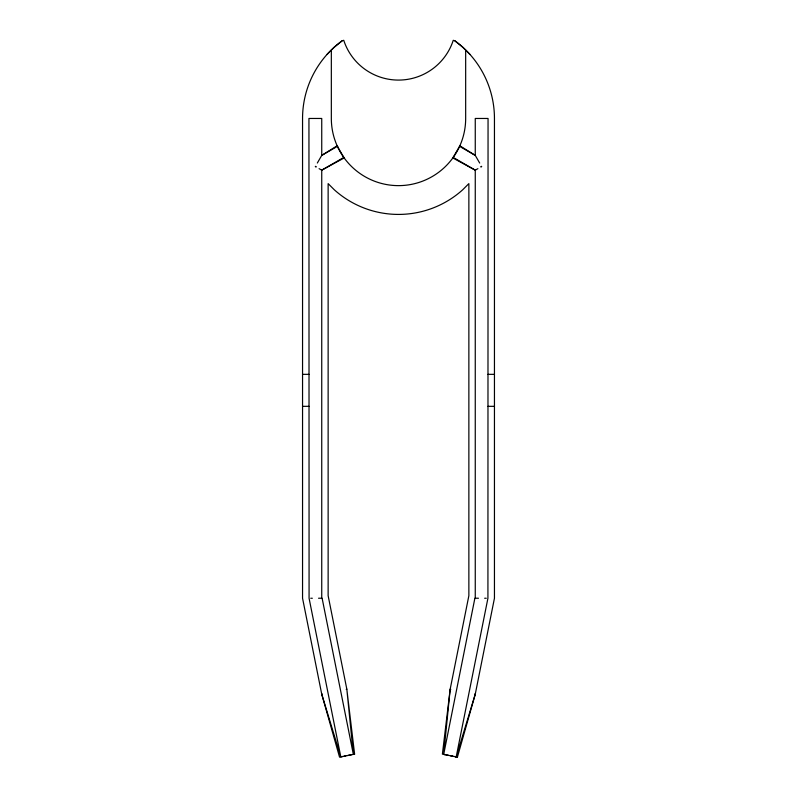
<?xml version="1.0" encoding="UTF-8"?>
<svg xmlns="http://www.w3.org/2000/svg" width="797" height="797" viewBox="0 0 797 797"><rect width="100%" height="100%" fill="white"/><g stroke="black" fill="none" stroke-linecap="round" stroke-linejoin="round"><path stroke-width="1.2" d="M456.063 756.871L457.408 757.14L475.261 694.187L494.449 598.228L494.449 118.464A95.959 95.959 0 0 0 454.898 40.836L453.254 40.308A57.573 57.573 0 0 1 343.746 40.308L342.102 40.836L334.292 47.162L327.188 54.266M459.51 146.469L459.859 145.791L475.261 155.395L479.684 163.056M317.336 163.016L321.739 155.395L337.141 145.791L337.679 146.837M453.194 157.398L475.261 170.169L477.901 168.655M337.42 146.339L321.739 155.395L321.739 118.464L308.947 118.464L309.077 598.248L340.807 756.901L321.739 694.187L302.551 598.228L302.551 118.464A95.959 95.959 0 0 1 342.102 40.836M343.816 157.427L321.739 170.169L319.099 168.655M354.565 754.151L353.599 754.341M322.357 694.057L321.739 694.187L339.552 757.15L342.879 756.483M341.485 756.761L342.043 756.652M342.65 756.532L348.638 755.327M345.141 756.034L345.768 755.905M349.016 755.257L351.497 754.759M346.217 689.285L346.825 689.166L328.135 595.698L328.135 183.609L334.292 189.776A95.959 95.959 0 0 0 462.708 189.776L468.865 183.609L468.865 595.698L450.175 689.166L442.395 754.141L444.327 754.53M343.935 756.273L344.523 756.154M347.731 755.516L350.142 755.028M351.278 754.809L354.605 754.141L346.825 689.166L353.35 754.39L322.118 598.228L318.541 598.228M302.551 374.341L309.017 374.341M487.983 374.341L494.449 374.341M302.551 406.331L309.017 406.331M487.983 406.331L494.449 406.331M310.75 598.248L312.334 598.248M478.459 598.228L474.882 598.228L443.69 754.4L450.175 689.166L450.783 689.285M484.666 598.248L486.25 598.248M474.643 694.057L475.261 694.187L456.193 756.901L487.923 598.248L488.053 118.464L475.261 118.464L475.261 155.395L459.58 146.339L452.835 157.945L475.261 170.169L475.261 598.228M444.188 754.5L445.722 754.809M450.713 755.805L445.503 754.759M448.621 755.387L446.788 755.018M450.584 755.775L454.35 756.532M454.121 756.483L457.448 757.15M455.356 756.732L456.801 757.02M443.959 754.45L444.846 754.629M451.232 755.905L451.859 756.034M451.491 755.954L452.985 756.253M454.898 40.836L462.708 47.162L469.812 54.266M343.467 156.879L344.165 157.945L321.739 170.169L321.739 598.228M343.557 157.019L337.539 146.578M465.667 50.121L465.667 118.464A67.167 67.167 0 0 1 398.5 185.631A67.167 67.167 0 0 1 331.333 118.464L331.333 50.121M481.617 166.404L480.99 166.862L481.617 166.404M316.01 166.862L315.383 166.404L316.01 166.862"/></g></svg>
